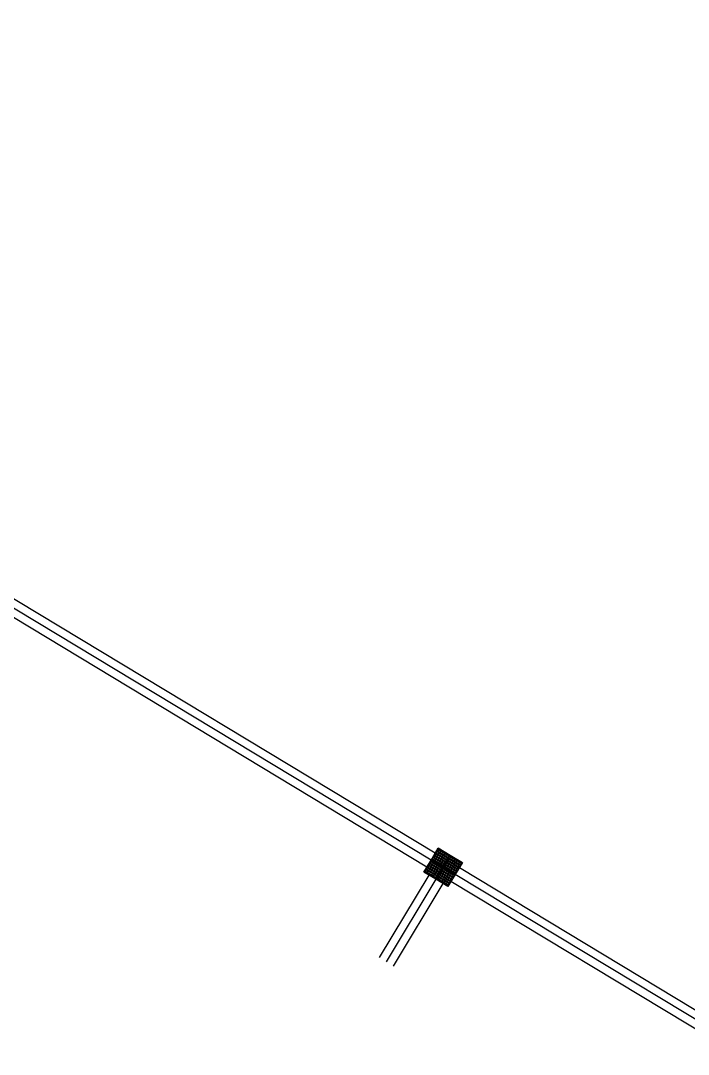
# Model space of a CAD drawing. Header units: millimetres. Extents: x 832728086 to 834530684, y 817551485 to 818349469.
# Drawn here: x 833014101 to 833028343, y 817854208 to 817876257 of the extents above; entities that cross this region are included whole.
import ezdxf

# ---------------------------------------------------------------- set-up
doc = ezdxf.new("R2010")
doc.units = ezdxf.units.MM
doc.header["$LTSCALE"] = 100
doc.layers.add('000-helpline', color=30, linetype='Continuous', lineweight=30, plot=False)
doc.layers.add('000-Tactile-l', color=8, linetype='Continuous')

# ---------------------------------------------------------------- blocks, each defined once
blk = doc.blocks.new('tactile')
at = {"layer": '000-helpline', "ltscale": 0.015}
for points in [[(834169, 817912.266), (834169.257, 817912.111), (834169.102, 817911.854), (834168.845, 817912.009)], [(834168.845, 817912.009), (834169.102, 817911.854), (834168.947, 817911.598), (834168.69, 817911.753)], [(834169.257, 817912.111), (834169.514, 817911.956), (834169.359, 817911.699), (834169.102, 817911.854)], [(834169.102, 817911.854), (834169.359, 817911.699), (834169.204, 817911.443), (834168.947, 817911.598)]]:
    blk.add_lwpolyline(points, close=True, dxfattribs=at)
at = {"layer": '000-Tactile-l', "ltscale": 5e-05}
for p, q in [((834168.845, 817912.009), (834149.293, 817923.805)), ((834149.387, 817923.953), (834168.936, 817912.159)), ((834168.755, 817911.859), (834149.2, 817923.657)), ((834168.798, 817911.688), (834167.739, 817909.927)), ((834189.056, 817899.816), (834169.359, 817911.699)), ((834169.449, 817911.849), (834189.147, 817899.966)), ((834168.948, 817911.597), (834167.889, 817909.837)), ((834169.097, 817911.507), (834168.039, 817909.747)), ((834188.966, 817899.666), (834169.269, 817911.549))]:
    blk.add_line(p, q, dxfattribs=at)
at = {"layer": '000-Tactile-l', "ltscale": 0.015}
for centre, radius in [((834168.931, 817912.104), 0.0175), ((834168.957, 817912.146), 0.0175), ((834168.957, 817912.146), 0.0125), ((834168.983, 817912.189), 0.0175), ((834168.983, 817912.189), 0.0125), ((834169, 817912.121), 0.0175), ((834169, 817912.121), 0.0125), ((834169.009, 817912.232), 0.0175), ((834169.009, 817912.232), 0.0125), ((834169.026, 817912.163), 0.0175), ((834169.026, 817912.163), 0.0125), ((834169.052, 817912.206), 0.0175), ((834169.052, 817912.206), 0.0125), ((834169.069, 817912.137), 0.0175), ((834169.069, 817912.137), 0.0125), ((834169.094, 817912.18), 0.0175), ((834169.094, 817912.18), 0.0125), ((834169.111, 817912.112), 0.0175), ((834169.111, 817912.112), 0.0125), ((834169.137, 817912.154), 0.0175), ((834169.137, 817912.154), 0.0125), ((834169.18, 817912.129), 0.0175), ((834169.18, 817912.129), 0.0125), ((834169.223, 817912.103), 0.0175), ((834168.802, 817911.889), 0.0175), ((834168.802, 817911.889), 0.0125), ((834168.828, 817911.932), 0.0175), ((834168.828, 817911.932), 0.0125), ((834168.854, 817911.975), 0.0175), ((834168.854, 817911.975), 0.0125), ((834168.871, 817911.906), 0.0175), ((834168.871, 817911.906), 0.0125), ((834168.88, 817912.018), 0.0175), ((834168.88, 817912.018), 0.0125), ((834168.897, 817911.949), 0.0175), ((834168.897, 817911.949), 0.0125), ((834168.905, 817912.061), 0.0175), ((834168.905, 817912.061), 0.0125), ((834168.914, 817911.881), 0.0175), ((834168.922, 817911.992), 0.0175), ((834168.922, 817911.992), 0.0125), ((834168.931, 817912.104), 0.0125), ((834168.939, 817911.923), 0.0175), ((834168.939, 817911.923), 0.0125), ((834168.948, 817912.035), 0.0175), ((834168.948, 817912.035), 0.0125), ((834168.965, 817911.966), 0.0175), ((834168.965, 817911.966), 0.0125), ((834168.974, 817912.078), 0.0175), ((834168.974, 817912.078), 0.0125), ((834168.982, 817911.898), 0.0175), ((834168.982, 817911.898), 0.0125), ((834168.991, 817912.009), 0.0175), ((834168.991, 817912.009), 0.0125), ((834169.008, 817911.94), 0.0175), ((834169.008, 817911.94), 0.0125), ((834169.017, 817912.052), 0.0175), ((834169.017, 817912.052), 0.0125), ((834169.034, 817911.983), 0.0175), ((834169.034, 817911.983), 0.0125), ((834169.043, 817912.095), 0.0175), ((834169.043, 817912.095), 0.0125), ((834169.051, 817911.915), 0.0175), ((834169.051, 817911.915), 0.0125), ((834169.06, 817912.026), 0.0175), ((834169.06, 817912.026), 0.0125), ((834169.077, 817911.957), 0.0175), ((834169.077, 817911.957), 0.0125), ((834169.086, 817912.069), 0.0175), ((834169.086, 817912.069), 0.0125), ((834169.094, 817911.889), 0.0175), ((834169.094, 817911.889), 0.0125), ((834169.103, 817912), 0.0175), ((834169.103, 817912), 0.0125), ((834169.12, 817911.932), 0.0175), ((834169.12, 817911.932), 0.0125), ((834169.128, 817912.043), 0.0175), ((834169.128, 817912.043), 0.0125), ((834169.145, 817911.974), 0.0175), ((834169.145, 817911.974), 0.0125), ((834169.154, 817912.086), 0.0175), ((834169.154, 817912.086), 0.0125), ((834169.162, 817911.906), 0.0175), ((834169.162, 817911.906), 0.0125), ((834169.171, 817912.017), 0.0175), ((834169.171, 817912.017), 0.0125), ((834169.188, 817911.949), 0.0175), ((834169.188, 817911.949), 0.0125), ((834169.197, 817912.06), 0.0175), ((834169.197, 817912.06), 0.0125), ((834169.205, 817911.88), 0.0175), ((834169.214, 817911.991), 0.0175), ((834169.214, 817911.991), 0.0125), ((834169.223, 817912.103), 0.0125), ((834169.231, 817911.923), 0.0175), ((834169.231, 817911.923), 0.0125), ((834169.24, 817912.034), 0.0175), ((834169.24, 817912.034), 0.0125), ((834169.257, 817911.966), 0.0175), ((834169.257, 817911.966), 0.0125), ((834169.266, 817912.077), 0.0175), ((834169.266, 817912.077), 0.0125), ((834169.274, 817911.897), 0.0175), ((834169.274, 817911.897), 0.0125), ((834169.283, 817912.008), 0.0175), ((834169.283, 817912.008), 0.0125), ((834169.3, 817911.94), 0.0175), ((834169.3, 817911.94), 0.0125), ((834169.308, 817912.051), 0.0175), ((834169.308, 817912.051), 0.0125), ((834169.325, 817911.983), 0.0175), ((834169.325, 817911.983), 0.0125), ((834169.342, 817911.914), 0.0175), ((834169.342, 817911.914), 0.0125), ((834169.351, 817912.025), 0.0175), ((834169.351, 817912.025), 0.0125), ((834169.368, 817911.957), 0.0175), ((834169.368, 817911.957), 0.0125), ((834169.385, 817911.888), 0.0175), ((834169.385, 817911.888), 0.0125), ((834169.394, 817911.999), 0.0175), ((834169.394, 817911.999), 0.0125), ((834169.411, 817911.931), 0.0175), ((834169.411, 817911.931), 0.0125), ((834169.437, 817911.974), 0.0175), ((834169.437, 817911.974), 0.0125), ((834169.454, 817911.905), 0.0175), ((834169.454, 817911.905), 0.0125), ((834169.48, 817911.948), 0.0175), ((834169.48, 817911.948), 0.0125), ((834168.725, 817911.761), 0.0175), ((834168.725, 817911.761), 0.0125), ((834168.75, 817911.804), 0.0175), ((834168.75, 817911.804), 0.0125), ((834168.767, 817911.735), 0.0175), ((834168.767, 817911.735), 0.0125), ((834168.776, 817911.847), 0.0175), ((834168.776, 817911.847), 0.0125), ((834168.793, 817911.778), 0.0175), ((834168.793, 817911.778), 0.0125), ((834168.81, 817911.709), 0.0175), ((834168.81, 817911.709), 0.0125), ((834168.819, 817911.821), 0.0175), ((834168.819, 817911.821), 0.0125), ((834168.836, 817911.752), 0.0175), ((834168.836, 817911.752), 0.0125), ((834168.845, 817911.864), 0.0175), ((834168.845, 817911.864), 0.0125), ((834168.853, 817911.684), 0.0175), ((834168.853, 817911.684), 0.0125), ((834168.862, 817911.795), 0.0175), ((834168.862, 817911.795), 0.0125), ((834168.879, 817911.726), 0.0175), ((834168.879, 817911.726), 0.0125), ((834168.888, 817911.838), 0.0175), ((834168.888, 817911.838), 0.0125), ((834168.905, 817911.769), 0.0175), ((834168.905, 817911.769), 0.0125), ((834168.914, 817911.881), 0.0125), ((834168.922, 817911.701), 0.0175), ((834168.922, 817911.701), 0.0125), ((834168.931, 817911.812), 0.0175), ((834168.931, 817911.812), 0.0125), ((834168.948, 817911.743), 0.0175), ((834168.948, 817911.743), 0.0125), ((834168.956, 817911.855), 0.0175), ((834168.956, 817911.855), 0.0125), ((834168.965, 817911.675), 0.0175), ((834168.965, 817911.675), 0.0125), ((834168.973, 817911.786), 0.0175), ((834168.973, 817911.786), 0.0125), ((834168.99, 817911.718), 0.0175), ((834168.99, 817911.718), 0.0125), ((834168.999, 817911.829), 0.0175), ((834168.999, 817911.829), 0.0125), ((834169.016, 817911.76), 0.0175), ((834169.016, 817911.76), 0.0125), ((834169.025, 817911.872), 0.0175), ((834169.025, 817911.872), 0.0125), ((834169.033, 817911.692), 0.0175), ((834169.033, 817911.692), 0.0125), ((834169.042, 817911.803), 0.0175), ((834169.042, 817911.803), 0.0125), ((834169.059, 817911.734), 0.0175), ((834169.059, 817911.734), 0.0125), ((834169.068, 817911.846), 0.0175), ((834169.068, 817911.846), 0.0125), ((834169.076, 817911.666), 0.0175), ((834169.076, 817911.666), 0.0125), ((834169.085, 817911.777), 0.0175), ((834169.085, 817911.777), 0.0125), ((834169.102, 817911.709), 0.0175), ((834169.102, 817911.709), 0.0125), ((834169.111, 817911.82), 0.0175), ((834169.111, 817911.82), 0.0125), ((834169.128, 817911.751), 0.0175), ((834169.128, 817911.751), 0.0125), ((834169.136, 817911.863), 0.0175), ((834169.136, 817911.863), 0.0125), ((834169.145, 817911.683), 0.0175), ((834169.145, 817911.683), 0.0125), ((834169.153, 817911.794), 0.0175), ((834169.153, 817911.794), 0.0125), ((834169.17, 817911.726), 0.0175), ((834169.17, 817911.726), 0.0125), ((834169.179, 817911.837), 0.0175), ((834169.179, 817911.837), 0.0125), ((834169.196, 817911.768), 0.0175), ((834169.196, 817911.768), 0.0125), ((834169.205, 817911.88), 0.0125), ((834169.213, 817911.7), 0.0175), ((834169.213, 817911.7), 0.0125), ((834169.222, 817911.811), 0.0175), ((834169.222, 817911.811), 0.0125), ((834169.239, 817911.743), 0.0175), ((834169.239, 817911.743), 0.0125), ((834169.248, 817911.854), 0.0175), ((834169.248, 817911.854), 0.0125), ((834169.256, 817911.674), 0.0175), ((834169.256, 817911.674), 0.0125), ((834169.265, 817911.785), 0.0175), ((834169.265, 817911.785), 0.0125), ((834169.282, 817911.717), 0.0175), ((834169.282, 817911.717), 0.0125), ((834169.291, 817911.828), 0.0175), ((834169.291, 817911.828), 0.0125), ((834169.308, 817911.76), 0.0175), ((834169.308, 817911.76), 0.0125), ((834169.317, 817911.871), 0.0175), ((834169.317, 817911.871), 0.0125), ((834169.325, 817911.691), 0.0175), ((834169.325, 817911.691), 0.0125), ((834169.334, 817911.802), 0.0175), ((834169.334, 817911.802), 0.0125), ((834169.351, 817911.734), 0.0175), ((834169.351, 817911.734), 0.0125), ((834169.359, 817911.845), 0.0175), ((834169.359, 817911.845), 0.0125), ((834169.376, 817911.777), 0.0175), ((834169.376, 817911.777), 0.0125), ((834169.402, 817911.819), 0.0175), ((834169.402, 817911.819), 0.0125), ((834169.428, 817911.862), 0.0175), ((834169.428, 817911.862), 0.0125), ((834168.896, 817911.658), 0.0175), ((834168.896, 817911.658), 0.0125), ((834168.939, 817911.632), 0.0175), ((834168.939, 817911.632), 0.0125), ((834168.982, 817911.606), 0.0175), ((834168.982, 817911.606), 0.0125), ((834169.007, 817911.649), 0.0175), ((834169.007, 817911.649), 0.0125), ((834169.024, 817911.58), 0.0175), ((834169.024, 817911.58), 0.0125), ((834169.05, 817911.623), 0.0175), ((834169.05, 817911.623), 0.0125), ((834169.067, 817911.554), 0.0175), ((834169.067, 817911.554), 0.0125), ((834169.093, 817911.597), 0.0175), ((834169.093, 817911.597), 0.0125), ((834169.11, 817911.529), 0.0175), ((834169.11, 817911.529), 0.0125), ((834169.119, 817911.64), 0.0175), ((834169.119, 817911.64), 0.0125), ((834169.136, 817911.571), 0.0175), ((834169.136, 817911.571), 0.0125), ((834169.153, 817911.503), 0.0175), ((834169.153, 817911.503), 0.0125), ((834169.162, 817911.614), 0.0175), ((834169.162, 817911.614), 0.0125), ((834169.179, 817911.546), 0.0175), ((834169.179, 817911.546), 0.0125), ((834169.187, 817911.657), 0.0175), ((834169.187, 817911.657), 0.0125), ((834169.196, 817911.477), 0.0175), ((834169.196, 817911.477), 0.0125), ((834169.204, 817911.588), 0.0175), ((834169.204, 817911.588), 0.0125), ((834169.221, 817911.52), 0.0175), ((834169.221, 817911.52), 0.0125), ((834169.23, 817911.631), 0.0175), ((834169.23, 817911.631), 0.0125), ((834169.247, 817911.563), 0.0175), ((834169.247, 817911.563), 0.0125), ((834169.273, 817911.605), 0.0175), ((834169.273, 817911.605), 0.0125), ((834169.299, 817911.648), 0.0175), ((834169.299, 817911.648), 0.0125)]:
    blk.add_circle(centre, radius, dxfattribs=at)

msp = doc.modelspace()

# ---------------------------------------------------------------- linework, layer by layer
at = {"ltscale": 5}
msp.add_circle((833186042.1669, 817950476.993), 398992.1588, dxfattribs=at)

# ---------------------------------------------------------------- block references
at = {"layer": '000-Tactile-l', "xscale": 1000, "yscale": 1000, "zscale": 1000}
msp.add_blockref('tactile', (-1145990.4835, -53655.9264), dxfattribs=at)

doc.saveas('drawing.dxf')
